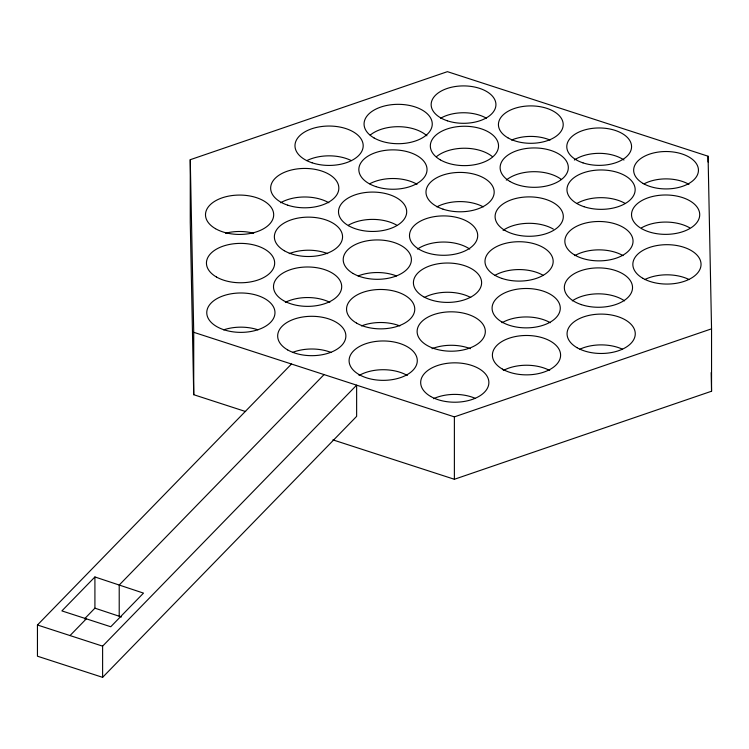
<?xml version="1.0" encoding="UTF-8"?>
<svg xmlns="http://www.w3.org/2000/svg" width="749" height="749" viewBox="0 0 749 749"><rect width="100%" height="100%" fill="white"/><g stroke="black" fill="none" stroke-linecap="round" stroke-linejoin="round"><path stroke-width="1.12" d="M102.613 677.339L102.613 646.144L356.636 385.164L356.636 416.36L102.613 677.339L37.45 656.199L37.45 624.994L291.473 364.023M94.917 576.964L61.886 610.903L110.758 626.754L143.499 593.114L94.917 576.964L94.917 608.169L84.45 618.927M70.031 635.564L86.322 618.833M324.055 374.594L119.213 585.044L119.213 616.24M245.635 411.547L193.729 394.704L190.255 222.097L190.255 159.706L447.425 71.661L708.077 156.223L711.55 328.83L711.55 391.231L454.381 479.276L332.884 439.86M190.255 159.706L193.729 332.303L454.381 416.875L711.55 328.83M37.45 624.994L102.613 646.144M94.917 608.169L121.422 616.979M711.176 372.571L711.55 391.231M708.077 156.223L708.077 162.009M454.381 416.875L454.381 479.276M193.729 332.303L193.729 394.704M358.097 275.95A34.098 19.689 0 0 1 396.502 275.95M289.254 253.63A34.098 19.689 0 0 1 327.659 253.63M223.82 329.794A34.098 19.689 0 0 1 257.928 329.794M424.318 297.512A34.098 19.689 0 0 1 470.718 297.512M503.3 370.493A34.098 19.689 0 0 1 549.7 370.493M506.277 180.088A34.098 19.689 0 0 1 561.273 179.395M579.895 349.184A34.098 19.689 0 0 1 622.428 349.184M440.627 118.23A32.394 18.706 0 0 1 486.447 118.23M280.622 202.754A34.098 19.689 0 0 1 328.858 202.754M436.498 156.635A34.098 19.689 0 0 1 492.374 156.635M361.458 325.927A34.098 19.689 0 0 1 399.863 325.927M436.882 206.855A34.098 19.689 0 0 1 483.283 206.855M644.009 183.88A32.394 18.706 0 0 1 688.958 184.366M433.502 398.693A34.098 19.689 0 0 1 475.016 398.243M432.023 348.697A34.098 19.689 0 0 1 470.428 348.697M574.361 160.014A32.394 18.706 0 0 1 623.983 160.014M417.483 249.071A34.098 19.689 0 0 1 469.717 249.071M370.221 135.092A34.098 19.689 0 0 1 426.921 135.812M576.945 203.438A34.098 19.689 0 0 1 625.172 203.438M644.692 279.583A34.098 19.689 0 0 1 689.192 279.583M225.505 233.239A34.098 19.689 0 0 1 253.668 233.239M369.725 183.777A34.098 19.689 0 0 1 417.043 184.282M348.482 225.159A34.098 19.689 0 0 1 396.708 225.159M641.509 227.836A34.098 19.689 0 0 1 689.735 227.836M359.08 375.483A34.098 19.689 0 0 1 407.306 375.483M511.576 140.063A32.394 18.706 0 0 1 550.047 140.063M574.829 255.624A34.098 19.689 0 0 1 623.056 255.624M285.341 302.315A34.098 19.689 0 0 1 329.841 302.315M306.837 160.604A34.098 19.689 0 0 1 351.337 160.604M503.085 230.336A34.098 19.689 0 0 1 553.324 229.072M292.569 352.414A34.098 19.689 0 0 1 330.974 352.414M572.302 300.864A34.098 19.689 0 0 1 624.544 300.864M494.967 275.332A34.098 19.689 0 0 1 543.194 275.332M502.064 322.716A34.098 19.689 0 0 1 550.29 322.716M356.543 323.091A34.098 19.689 0 0 0 413.598 314.262A34.098 19.689 0 0 0 371.832 290.144A34.098 19.689 0 0 0 356.543 323.091M430.656 396.446A34.098 19.689 0 0 0 487.711 387.626A34.098 19.689 0 0 0 445.945 363.508A34.098 19.689 0 0 0 430.656 396.446M353.191 273.544A34.098 19.689 0 0 0 410.237 264.715A34.098 19.689 0 0 0 368.471 240.607A34.098 19.689 0 0 0 353.191 273.544M284.348 250.746A34.098 19.689 0 0 0 341.394 241.918A34.098 19.689 0 0 0 299.628 217.809A34.098 19.689 0 0 0 284.348 250.746M375.876 186.604A34.098 19.689 0 0 0 427.033 169.555A34.098 19.689 0 0 0 375.876 152.506A34.098 19.689 0 0 0 375.876 186.604M374.041 137.938A34.098 19.689 0 0 0 431.096 129.109A34.098 19.689 0 0 0 389.33 105A34.098 19.689 0 0 0 374.041 137.938M582.975 162.861A32.394 18.706 0 0 0 631.566 146.664A32.394 18.706 0 0 0 582.975 130.466A32.394 18.706 0 0 0 582.975 162.861M502.392 369.098A34.098 19.689 0 0 0 559.437 360.269A34.098 19.689 0 0 0 517.671 336.151A34.098 19.689 0 0 0 502.392 369.098M577.048 347.705A34.098 19.689 0 0 0 634.103 338.876A34.098 19.689 0 0 0 592.337 314.767A34.098 19.689 0 0 0 577.048 347.705M287.691 205.17A34.098 19.689 0 0 0 338.838 188.121A34.098 19.689 0 0 0 287.691 171.072A34.098 19.689 0 0 0 287.691 205.17M348.482 225.683A34.098 19.689 0 0 0 405.537 216.854A34.098 19.689 0 0 0 363.771 192.746A34.098 19.689 0 0 0 348.482 225.683M443.034 209.158A34.098 19.689 0 0 0 494.181 192.1A34.098 19.689 0 0 0 443.034 175.051A34.098 19.689 0 0 0 443.034 209.158M510.106 181.548A34.098 19.689 0 0 0 567.162 172.719A34.098 19.689 0 0 0 525.395 148.611A34.098 19.689 0 0 0 510.106 181.548M643.138 183.449A32.394 18.706 0 0 0 697.347 175.06A32.394 18.706 0 0 0 657.669 152.159A32.394 18.706 0 0 0 643.138 183.449M216.442 276.999A34.098 19.689 0 0 0 273.497 268.17A34.098 19.689 0 0 0 231.731 244.052A34.098 19.689 0 0 0 216.442 276.999M641.509 228.595A34.098 19.689 0 0 0 698.555 219.775A34.098 19.689 0 0 0 656.789 195.658A34.098 19.689 0 0 0 641.509 228.595M423.4 296.632A34.098 19.689 0 0 0 480.455 287.813A34.098 19.689 0 0 0 438.689 263.695A34.098 19.689 0 0 0 423.4 296.632M447.34 120.804A32.394 18.706 0 0 0 495.932 104.607A32.394 18.706 0 0 0 447.34 88.41A32.394 18.706 0 0 0 447.34 120.804M215.478 228.679A34.098 19.689 0 0 0 272.524 219.85A34.098 19.689 0 0 0 230.758 195.742A34.098 19.689 0 0 0 215.478 228.679M223.82 329.729A34.098 19.689 0 0 0 274.977 312.67A34.098 19.689 0 0 0 223.82 295.621A34.098 19.689 0 0 0 223.82 329.729M440.318 159.855A34.098 19.689 0 0 0 497.373 151.026A34.098 19.689 0 0 0 455.607 126.918A34.098 19.689 0 0 0 440.318 159.855M581.374 304.628A34.098 19.689 0 0 0 632.531 287.579A34.098 19.689 0 0 0 581.374 270.529A34.098 19.689 0 0 0 581.374 304.628M642.829 278.291A34.098 19.689 0 0 0 699.884 269.471A34.098 19.689 0 0 0 658.118 245.354A34.098 19.689 0 0 0 642.829 278.291M419.487 249.52A34.098 19.689 0 0 0 476.542 240.691A34.098 19.689 0 0 0 434.776 216.573A34.098 19.689 0 0 0 419.487 249.52M434.177 348.566A34.098 19.689 0 0 0 485.324 331.507A34.098 19.689 0 0 0 434.177 314.458A34.098 19.689 0 0 0 434.177 348.566M584.005 206.705A34.098 19.689 0 0 0 635.161 189.656A34.098 19.689 0 0 0 584.005 172.607A34.098 19.689 0 0 0 584.005 206.705M312.033 162.786A34.098 19.689 0 0 0 363.19 145.727A34.098 19.689 0 0 0 312.033 128.678A34.098 19.689 0 0 0 312.033 162.786M507.906 137.825A32.394 18.706 0 0 0 562.106 129.437A32.394 18.706 0 0 0 522.428 106.536A32.394 18.706 0 0 0 507.906 137.825M359.08 374.584A34.098 19.689 0 0 0 416.126 365.755A34.098 19.689 0 0 0 374.36 341.638A34.098 19.689 0 0 0 359.08 374.584M283.478 300.592A34.098 19.689 0 0 0 340.533 291.773A34.098 19.689 0 0 0 298.767 267.655A34.098 19.689 0 0 0 283.478 300.592M287.653 349.905A34.098 19.689 0 0 0 344.709 341.076A34.098 19.689 0 0 0 302.942 316.967A34.098 19.689 0 0 0 287.653 349.905M574.829 255.1A34.098 19.689 0 0 0 631.884 246.271A34.098 19.689 0 0 0 590.118 222.163A34.098 19.689 0 0 0 574.829 255.1M502.027 278.459A34.098 19.689 0 0 0 553.174 261.41A34.098 19.689 0 0 0 502.027 244.361A34.098 19.689 0 0 0 502.027 278.459M502.064 322.098A34.098 19.689 0 0 0 559.119 313.279A34.098 19.689 0 0 0 517.353 289.161A34.098 19.689 0 0 0 502.064 322.098M505.088 230.505A34.098 19.689 0 0 0 562.143 221.676A34.098 19.689 0 0 0 520.377 197.558A34.098 19.689 0 0 0 505.088 230.505"/></g></svg>
